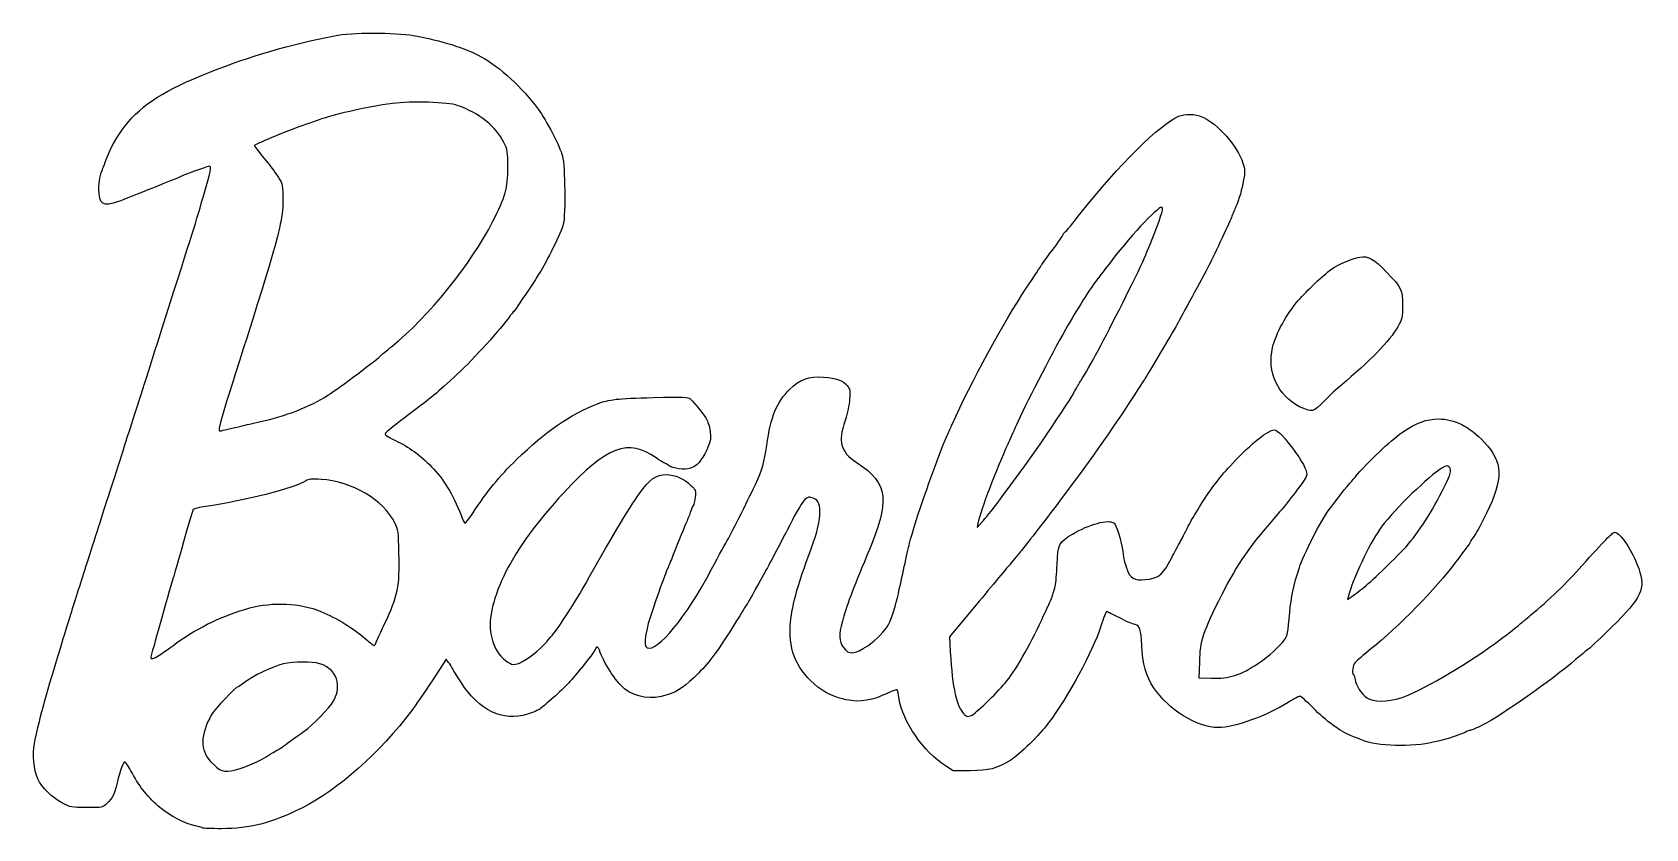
# Model space of a CAD drawing. Extents: x 0 to 12.3, y 0 to 6.1.
import ezdxf

# ---------------------------------------------------------------- set-up
doc = ezdxf.new("R2010")
doc.units = 0
doc.header["$MEASUREMENT"] = 0
doc.layers.get('0').update_dxf_attribs({"linetype": 'CONTINUOUS'})

msp = doc.modelspace()

# ---------------------------------------------------------------- linework, layer by layer
at = {"color": 233}
for p, q in [((9.65662, 3.2206), (9.65662, 3.2206)), ((1.50353, 3.05393), (1.50353, 3.05393)), ((7.35661, 2.49251), (7.35661, 2.49251)), ((7.19624, 2.29872), (7.23475, 2.34147)), ((7.20247, 2.32997), (7.19624, 2.29872)), ((7.21186, 1.73622), (6.98579, 1.46539)), ((10.0348, 1.79563), (10.0212, 1.75082)), ((10.0212, 1.75082), (10.0483, 1.76856)), ((10.1483, 1.84457), (10.1483, 1.84457)), ((6.98579, 1.46539), (6.99203, 1.3508)), ((0.956651, 1.32373), (0.956651, 1.32373)), ((3.14828, 1.29563), (3.03999, 1.12999)), ((3.16601, 1.27062), (3.14828, 1.29563)), ((8.89204, 1.27268), (8.88894, 1.15289)), ((8.88894, 1.15289), (8.98269, 1.14979)), ((1.54204, 0.450846), (1.54204, 0.450846)), ((7.01394, 0.444553), (6.95665, 0.481011)), ((7.14415, 0.444553), (7.01394, 0.444553)), ((1.28684, 0.008138), (1.28684, 0.008138))]:
    msp.add_line(p, q, dxfattribs=at)
for points in [[(1.34413, 5.77165), (1.65039, 5.89356), (1.96186, 5.98415), (2.29519, 6.04981)], [(2.29519, 6.04981), (2.42643, 6.07585), (2.75353, 6.07585), (2.89936, 6.05083)], [(2.89936, 6.05083), (3.11182, 6.01335), (3.29101, 5.95708), (3.41499, 5.88938)], [(3.41499, 5.88938), (3.55453, 5.81332), (3.72851, 5.65289), (3.84933, 5.4904)], [(0.700358, 5.36333), (0.830567, 5.52789), (1.00038, 5.63519), (1.34413, 5.77165)], [(3.23269, 5.51856), (3.16499, 5.54249), (2.88058, 5.55186), (2.7379, 5.5331)], [(2.7379, 5.5331), (2.54829, 5.50917), (2.25456, 5.44146), (2.14936, 5.39768)], [(3.58686, 5.23622), (3.52746, 5.3571), (3.40246, 5.45708), (3.23269, 5.51856)], [(3.84933, 5.4904), (3.91287, 5.40289), (4.01497, 5.20606), (4.03478, 5.12999)], [(7.991, 4.70085), (8.26915, 5.05501), (8.5931, 5.37685), (8.73269, 5.43522)], [(8.73269, 5.43522), (8.78162, 5.45497), (8.86393, 5.45394), (8.91183, 5.43207)], [(8.91183, 5.43207), (9.03581, 5.37582), (9.18267, 5.20811), (9.22433, 5.0779)], [(0.55561, 5.10601), (0.592068, 5.20394), (0.635796, 5.28103), (0.700358, 5.36333)], [(2.09728, 5.37999), (2.0785, 5.37685), (1.87956, 5.29981), (1.80561, 5.26747)], [(2.14936, 5.39768), (2.13265, 5.3904), (2.10872, 5.38206), (2.09728, 5.37999)], [(1.73058, 5.23519), (1.70557, 5.22478), (1.68582, 5.21332), (1.68582, 5.21018)], [(1.68582, 5.21018), (1.68582, 5.20606), (1.71392, 5.1696), (1.74724, 5.12896)], [(1.80561, 5.26747), (1.7889, 5.26019), (1.75456, 5.24561), (1.73058, 5.23519)], [(3.61811, 5.04351), (3.61811, 5.16749), (3.616, 5.17686), (3.58686, 5.23622)], [(0.529568, 5.03831), (0.533692, 5.04981), (0.546224, 5.07997), (0.55561, 5.10601)], [(1.34413, 5.05393), (1.33371, 5.05393), (1.18994, 5.00499), (1.15978, 4.9904)], [(1.29622, 4.82476), (1.35248, 5.01747), (1.35975, 5.05393), (1.34413, 5.05393)], [(1.74724, 5.12896), (1.78162, 5.08936), (1.82954, 5.02582), (1.85454, 4.9904)], [(4.03478, 5.12999), (4.05453, 5.05501), (4.05871, 4.68832), (4.04101, 4.61333)], [(9.22433, 5.0779), (9.23996, 5.03), (9.23996, 5.01226), (9.22954, 4.94976)], [(0.498318, 4.87999), (0.498318, 4.93207), (0.510796, 4.99561), (0.529568, 5.03831)], [(1.15978, 4.9904), (1.11811, 4.97168), (0.720161, 4.81125), (0.64936, 4.78521)], [(1.85454, 4.9904), (1.89828, 4.92583), (1.89936, 4.92165), (1.90246, 4.82894)], [(3.50142, 4.62896), (3.60037, 4.82374), (3.61811, 4.88624), (3.61811, 5.04351)], [(9.22954, 4.94976), (9.21707, 4.87685), (9.19515, 4.80186), (9.17019, 4.74664)], [(0.64936, 4.78521), (0.531629, 4.74251), (0.498318, 4.76335), (0.498318, 4.87999)], [(0.94515, 3.70497), (1.20974, 4.5331), (1.22119, 4.56853), (1.29622, 4.82476)], [(1.90246, 4.82894), (1.90767, 4.70811), (1.88786, 4.60292), (1.81603, 4.35601)], [(7.866, 4.55083), (7.87332, 4.55501), (7.92953, 4.62272), (7.991, 4.70085)], [(8.60351, 4.74143), (8.57015, 4.74143), (8.34619, 4.49875), (8.20036, 4.30604)], [(8.54622, 4.53624), (8.60872, 4.69353), (8.62224, 4.74143), (8.60351, 4.74143)], [(9.17019, 4.74664), (9.16287, 4.72894), (9.14725, 4.69146), (9.13579, 4.66331)], [(2.73269, 3.68001), (3.00976, 3.90289), (3.33996, 4.31022), (3.50142, 4.62896)], [(4.04101, 4.61333), (4.02849, 4.55811), (3.90869, 4.31332), (3.86182, 4.24457)], [(9.13579, 4.66331), (9.11496, 4.60915), (8.99203, 4.34771), (8.95768, 4.2831)], [(7.76915, 4.41228), (7.81494, 4.47168), (7.85249, 4.52582), (7.85249, 4.53207)], [(7.85249, 4.53207), (7.85249, 4.53728), (7.85872, 4.54665), (7.866, 4.55083)], [(8.30974, 4.01747), (8.44412, 4.28418), (8.46496, 4.32894), (8.54622, 4.53624)], [(1.81603, 4.35601), (1.75558, 4.14979), (1.73475, 4.08626), (1.57124, 3.56956)], [(7.68582, 4.29769), (7.68582, 4.30083), (7.72331, 4.35189), (7.76915, 4.41228)], [(9.89204, 4.26438), (9.95557, 4.30811), (10.0577, 4.35292), (10.115, 4.36122)], [(10.115, 4.36122), (10.1827, 4.37164), (10.2202, 4.34978), (10.3202, 4.24664)], [(3.83165, 4.19667), (3.83165, 4.19353), (3.81288, 4.16439), (3.78999, 4.13103)], [(3.86182, 4.24457), (3.84517, 4.2206), (3.83165, 4.19874), (3.83165, 4.19667)], [(7.57226, 4.12375), (7.63476, 4.21647), (7.68582, 4.29563), (7.68582, 4.29769)], [(8.116, 4.19456), (8.06808, 4.13519), (7.95454, 3.95708), (7.87121, 3.80914)], [(8.20036, 4.30604), (8.15869, 4.24978), (8.12017, 4.19976), (8.116, 4.19456)], [(8.95768, 4.2831), (8.88786, 4.15186), (8.73682, 3.87375), (8.71186, 3.82997)], [(9.64828, 4.03207), (9.70871, 4.10189), (9.84728, 4.23313), (9.89204, 4.26438)], [(10.3202, 4.24664), (10.4337, 4.12896), (10.441, 4.11231), (10.441, 3.99143)], [(3.78999, 4.13103), (3.76704, 4.09668), (3.73058, 4.04351), (3.70975, 4.01226)], [(7.00662, 3.08518), (7.14828, 3.405), (7.39936, 3.8654), (7.57226, 4.12375)], [(3.66499, 3.94976), (3.66183, 3.94667), (3.64204, 3.92269), (3.62224, 3.89561)], [(3.70975, 4.01226), (3.68788, 3.98101), (3.66808, 3.9529), (3.66499, 3.94976)], [(7.9879, 3.41851), (8.05871, 3.53103), (8.15978, 3.71957), (8.30974, 4.01747)], [(9.45036, 3.67165), (9.47537, 3.77897), (9.55767, 3.92893), (9.64828, 4.03207)], [(10.441, 3.99143), (10.441, 3.89876), (10.4389, 3.88835), (10.4056, 3.82997)], [(3.62224, 3.89561), (3.52539, 3.76856), (3.33475, 3.56022), (3.20768, 3.44456)], [(8.71186, 3.82997), (8.65039, 3.72374), (8.49621, 3.46436), (8.47331, 3.42893)], [(10.4056, 3.82997), (10.3473, 3.72581), (10.1764, 3.54981), (9.97749, 3.38835)], [(0.843099, 3.38206), (0.847276, 3.39876), (0.894151, 3.5446), (0.94515, 3.70497)], [(7.87121, 3.80914), (7.76183, 3.6154), (7.55453, 3.21229), (7.49724, 3.08208)], [(1.57124, 3.56956), (1.40142, 3.03521), (1.39936, 3.02686), (1.43371, 3.03728)], [(2.24414, 3.30707), (2.33371, 3.36436), (2.62956, 3.58729), (2.65457, 3.6154)], [(2.65457, 3.6154), (2.65767, 3.61854), (2.69308, 3.64768), (2.73269, 3.68001)], [(9.65662, 3.2206), (9.48996, 3.30501), (9.40662, 3.48519), (9.45036, 3.67165)], [(5.766, 3.35189), (5.84207, 3.4279), (5.91287, 3.45394), (6.02539, 3.44667)], [(6.02539, 3.44667), (6.12538, 3.43935), (6.17329, 3.42165), (6.20557, 3.38103)], [(0.738932, 3.05914), (0.791015, 3.21957), (0.83789, 3.36436), (0.843099, 3.38206)], [(3.20768, 3.44456), (3.05453, 3.30501), (3.02849, 3.28418), (2.82644, 3.13314)], [(5.59207, 2.92372), (5.62538, 3.14876), (5.66808, 3.25396), (5.766, 3.35189)], [(6.20557, 3.38103), (6.22749, 3.35394), (6.22954, 3.3425), (6.22433, 3.27789)], [(7.35661, 2.49251), (7.55143, 2.74664), (7.85454, 3.18522), (7.93994, 3.33518)], [(7.93994, 3.33518), (7.96078, 3.37272), (7.98269, 3.41021), (7.9879, 3.41851)], [(8.47331, 3.42893), (8.45975, 3.40918), (8.4056, 3.32476), (8.3514, 3.24143)], [(9.97749, 3.38835), (9.94624, 3.36231), (9.88683, 3.30707), (9.84619, 3.2654)], [(1.73269, 3.1071), (1.91704, 3.14561), (2.1129, 3.22271), (2.24414, 3.30707)], [(3.68474, 2.81749), (3.90978, 3.03521), (4.08789, 3.1581), (4.30246, 3.24251)], [(4.30246, 3.24251), (4.391, 3.27686), (4.44829, 3.2831), (4.72749, 3.29042)], [(4.72749, 3.29042), (4.95454, 3.29563), (4.99621, 3.2946), (5.00874, 3.28103)], [(5.00874, 3.28103), (5.0504, 3.23936), (5.11811, 3.15397), (5.13579, 3.11957)], [(6.22433, 3.27789), (6.22119, 3.23731), (6.20665, 3.16749), (6.19206, 3.12164)], [(8.3514, 3.24143), (8.22119, 3.03831), (7.96496, 2.68104), (7.75976, 2.41331)], [(9.84619, 3.2654), (9.76079, 3.17686), (9.74935, 3.17481), (9.65662, 3.2206)], [(1.59207, 3.07476), (1.61182, 3.07997), (1.6754, 3.09457), (1.73269, 3.1071)], [(2.82644, 3.13314), (2.75244, 3.07688), (2.68787, 3.02479), (2.68267, 3.01747)], [(5.13579, 3.11957), (5.14725, 3.09771), (5.15978, 3.05393), (5.16183, 3.02165)], [(6.19206, 3.12164), (6.15869, 3.01856), (6.15349, 2.97581), (6.16601, 2.9279)], [(6.96913, 3.00082), (6.98058, 3.02789), (6.99724, 3.06543), (7.00662, 3.08518)], [(7.49724, 3.08208), (7.47331, 3.03), (7.44412, 2.96229), (7.43061, 2.93414)], [(10.4347, 3.02165), (10.5493, 3.09978), (10.6233, 3.12685), (10.7171, 3.12685)], [(10.7171, 3.12685), (10.8379, 3.12685), (10.9514, 3.06956), (11.0639, 2.95085)], [(0.550401, 2.4706), (0.602485, 2.63417), (0.687879, 2.89876), (0.738932, 3.05914)], [(1.43371, 3.03728), (1.44308, 3.04042), (1.47537, 3.04769), (1.50353, 3.05393)], [(1.50353, 3.05393), (1.53267, 3.06022), (1.57226, 3.06956), (1.59207, 3.07476)], [(2.68267, 3.01747), (2.67746, 3.00706), (2.69829, 2.99251), (2.76079, 2.96229)], [(2.76079, 2.96229), (2.86182, 2.91542), (2.94933, 2.85081), (3.03581, 2.76226)], [(4.74832, 2.83106), (4.5389, 2.98101), (4.36914, 2.91644), (4.04411, 2.56435)], [(5.16183, 3.02165), (5.16704, 2.96957), (5.16287, 2.9529), (5.13476, 2.8904)], [(6.68164, 2.17893), (6.71599, 2.32269), (6.89415, 2.83518), (6.96913, 3.00082)], [(9.14936, 2.79249), (9.28581, 2.93832), (9.41704, 3.04351), (9.46289, 3.04351)], [(9.46289, 3.04351), (9.48893, 3.04351), (9.54519, 2.98415), (9.62537, 2.87164)], [(10.0795, 2.68414), (10.1681, 2.78939), (10.3535, 2.96647), (10.4347, 3.02165)], [(4.80664, 2.79351), (4.8035, 2.79351), (4.77746, 2.81022), (4.74832, 2.83106)], [(5.13476, 2.8904), (5.09517, 2.80707), (5.05974, 2.76747), (5.01079, 2.75082)], [(5.50662, 2.62793), (5.55767, 2.74143), (5.57433, 2.79563), (5.59207, 2.92372)], [(6.16601, 2.9279), (6.17953, 2.87582), (6.20871, 2.84147), (6.28267, 2.79144)], [(7.43061, 2.93414), (7.34412, 2.74875), (7.22537, 2.43207), (7.20247, 2.32997)], [(9.62537, 2.87164), (9.69515, 2.77376), (9.72017, 2.71957), (9.70768, 2.68728)], [(11.0639, 2.95085), (11.2077, 2.79981), (11.2119, 2.66851), (11.0817, 2.4081)], [(3.03581, 2.76226), (3.12956, 2.66542), (3.19515, 2.55914), (3.26079, 2.39247)], [(3.35249, 2.41124), (3.45768, 2.57269), (3.55246, 2.68832), (3.68474, 2.81749)], [(4.84099, 2.77376), (4.82536, 2.78418), (4.80974, 2.79351), (4.80664, 2.79351)], [(5.01079, 2.75082), (4.96496, 2.73519), (4.87853, 2.74664), (4.84099, 2.77376)], [(6.28267, 2.79144), (6.52328, 2.63206), (6.53581, 2.51124), (6.35661, 2.08518)], [(9.00456, 2.62164), (9.07015, 2.70497), (9.09099, 2.72999), (9.14936, 2.79249)], [(10.741, 2.75185), (10.6431, 2.69249), (10.3848, 2.44146), (10.2837, 2.30811)], [(10.7983, 2.75814), (10.7827, 2.77376), (10.7785, 2.77376), (10.741, 2.75185)], [(10.7587, 2.60601), (10.8097, 2.70811), (10.8181, 2.73936), (10.7983, 2.75814)], [(2.07747, 2.655), (1.99517, 2.60081), (1.59933, 2.49978), (1.31391, 2.45915)], [(2.19413, 2.66542), (2.12121, 2.67063), (2.09831, 2.66851), (2.07747, 2.655)], [(2.75558, 2.33518), (2.66911, 2.51019), (2.4285, 2.65186), (2.19413, 2.66542)], [(4.62121, 2.55914), (4.69933, 2.66749), (4.75038, 2.70394), (4.82433, 2.7029)], [(4.82433, 2.7029), (4.89204, 2.70188), (4.96289, 2.67165), (5.01394, 2.62061)], [(5.01394, 2.62061), (5.05143, 2.58415), (5.05246, 2.57997), (5.04725, 2.53)], [(5.3004, 2.21539), (5.32226, 2.25185), (5.47537, 2.55914), (5.50662, 2.62793)], [(8.81603, 2.32476), (8.85454, 2.40082), (8.95454, 2.55707), (9.00456, 2.62164)], [(9.70768, 2.68728), (9.69933, 2.66439), (9.56392, 2.48519), (9.50662, 2.42063)], [(9.88162, 2.43728), (9.9285, 2.49875), (10.0285, 2.62582), (10.04, 2.63726)], [(10.04, 2.63726), (10.0431, 2.6404), (10.0608, 2.66124), (10.0795, 2.68414)], [(10.4681, 2.15289), (10.5691, 2.26747), (10.665, 2.41644), (10.7587, 2.60601)], [(0.383735, 1.94976), (0.423286, 2.07269), (0.498318, 2.30707), (0.550401, 2.4706)], [(4.04411, 2.56435), (3.84831, 2.35189), (3.69206, 2.13835), (3.60351, 1.96332)], [(4.21186, 1.87164), (4.37017, 2.1581), (4.55246, 2.46332), (4.62121, 2.55914)], [(5.03163, 2.46647), (5.02746, 2.46018), (5.01704, 2.43625), (5.00976, 2.41331)], [(5.04725, 2.53), (5.04308, 2.50185), (5.03683, 2.47374), (5.03163, 2.46647)], [(5.92953, 2.52897), (5.88894, 2.53939), (5.85975, 2.49978), (5.74724, 2.27789)], [(5.99832, 2.4196), (5.99832, 2.48731), (5.98058, 2.51644), (5.92953, 2.52897)], [(7.23475, 2.34147), (7.25662, 2.3654), (7.31185, 2.43311), (7.35661, 2.49251)], [(1.21913, 2.43522), (1.21392, 2.42893), (1.18061, 2.31853), (1.14518, 2.18935)], [(1.31391, 2.45915), (1.26704, 2.4529), (1.22434, 2.44249), (1.21913, 2.43522)], [(3.26079, 2.39247), (3.27225, 2.36333), (3.28478, 2.33729), (3.2889, 2.33311)], [(3.2889, 2.33311), (3.29308, 2.3279), (3.32124, 2.36333), (3.35249, 2.41124)], [(5.00976, 2.41331), (5.00142, 2.3904), (4.98682, 2.35292), (4.9764, 2.32997)], [(5.93371, 2.14458), (5.97954, 2.26747), (5.99832, 2.34874), (5.99832, 2.4196)], [(7.75976, 2.41331), (7.56706, 2.16331), (7.54519, 2.13417), (7.50765, 2.09039)], [(7.9254, 2.24875), (8.04932, 2.32374), (8.19933, 2.36436), (8.241, 2.33311)], [(9.50662, 2.42063), (9.27642, 2.15918), (9.18474, 2.02789), (9.06287, 1.78831)], [(9.65457, 1.99457), (9.68371, 2.08832), (9.82124, 2.35499), (9.88162, 2.43728)], [(11.0817, 2.4081), (11.0202, 2.28521), (11.0098, 2.26438), (10.9806, 2.22374)], [(2.78788, 2.10189), (2.78478, 2.26856), (2.78267, 2.28103), (2.75558, 2.33518)], [(4.9764, 2.32997), (4.95768, 2.28728), (4.92432, 2.20606), (4.87642, 2.08518)], [(5.17225, 1.98101), (5.23161, 2.0925), (5.27957, 2.17893), (5.3004, 2.21539)], [(5.74724, 2.27789), (5.69412, 2.17481), (5.61393, 2.02268), (5.56808, 1.93935)], [(7.80664, 2.01958), (7.81392, 2.17481), (7.81912, 2.18414), (7.9254, 2.24875)], [(8.241, 2.33311), (8.26079, 2.31749), (8.29932, 2.19353), (8.30767, 2.11643)], [(8.74832, 2.19456), (8.76394, 2.22271), (8.79411, 2.28207), (8.81603, 2.32476)], [(10.2837, 2.30811), (10.2035, 2.20188), (10.0827, 1.9529), (10.0348, 1.79563)], [(10.9806, 2.22374), (10.9671, 2.20606), (10.9567, 2.18832), (10.9567, 2.18522)], [(11.8087, 2.00603), (11.9785, 2.19769), (12.042, 2.26226), (12.0587, 2.26226)], [(12.0587, 2.26226), (12.1025, 2.26226), (12.1973, 2.11957), (12.2431, 1.98519)], [(1.14518, 2.18935), (1.10872, 2.06022), (1.07536, 1.94353), (1.07015, 1.92893)], [(2.6785, 1.56435), (2.7806, 1.7831), (2.79411, 1.84771), (2.78788, 2.10189)], [(5.77225, 1.54872), (5.7806, 1.69043), (5.81912, 1.83208), (5.93371, 2.14458)], [(6.59619, 1.79351), (6.62017, 1.905), (6.66499, 2.1071), (6.68164, 2.17893)], [(8.30767, 2.11643), (8.31287, 2.06228), (8.32644, 2.01335), (8.34933, 1.95708)], [(8.67953, 2.06543), (8.70144, 2.10813), (8.73269, 2.16542), (8.74832, 2.19456)], [(10.1483, 1.84457), (10.2212, 1.90289), (10.3983, 2.07476), (10.4681, 2.15289)], [(10.9421, 2.16124), (10.9337, 2.15082), (10.89, 2.09353), (10.8462, 2.03418)], [(10.9567, 2.18522), (10.9567, 2.18207), (10.9504, 2.17063), (10.9421, 2.16124)], [(4.67953, 1.38102), (4.76079, 1.34977), (4.97537, 1.61122), (5.17225, 1.98101)], [(4.83686, 1.98622), (4.81808, 1.94456), (4.78787, 1.86019), (4.72537, 1.68207)], [(4.87642, 2.08518), (4.86182, 2.04769), (4.84413, 2.00293), (4.83686, 1.98622)], [(6.35661, 2.08518), (6.24832, 1.82894), (6.19726, 1.69146), (6.16911, 1.58518)], [(7.45975, 2.0331), (7.44726, 2.01856), (7.33578, 1.88519), (7.21186, 1.73622)], [(7.50765, 2.09039), (7.49311, 2.07374), (7.47119, 2.04769), (7.45975, 2.0331)], [(7.79411, 1.85813), (7.79725, 1.87375), (7.8035, 1.94667), (7.80664, 2.01958)], [(8.51183, 1.90603), (8.58892, 1.9196), (8.61703, 1.94667), (8.67953, 2.06543)], [(9.58165, 1.65289), (9.59099, 1.76644), (9.61079, 1.8571), (9.65457, 1.99457)], [(10.8462, 2.03418), (10.6962, 1.83311), (10.4098, 1.53939), (10.2004, 1.37272)], [(11.4202, 1.63206), (11.5504, 1.73833), (11.7014, 1.88417), (11.8087, 2.00603)], [(12.2431, 1.98519), (12.2962, 1.8279), (12.2702, 1.77061), (12.0358, 1.53831)], [(0.270182, 1.58729), (0.293078, 1.66331), (0.344129, 1.82688), (0.383735, 1.94976)], [(1.07015, 1.92893), (1.05452, 1.88314), (0.894151, 1.31543), (0.894151, 1.30501)], [(3.60351, 1.96332), (3.50874, 1.77479), (3.46599, 1.59874), (3.4879, 1.48731)], [(3.96186, 1.48415), (4.00244, 1.53), (4.14307, 1.74875), (4.21186, 1.87164)], [(5.56808, 1.93935), (5.45871, 1.74143), (5.46392, 1.75082), (5.44515, 1.7206)], [(7.74414, 1.71126), (7.75874, 1.7404), (7.78369, 1.81332), (7.79411, 1.85813)], [(8.34933, 1.95708), (8.37224, 1.905), (8.42019, 1.88938), (8.51183, 1.90603)], [(1.64936, 1.68522), (1.82644, 1.73313), (2.03369, 1.72374), (2.19103, 1.65918)], [(6.52225, 1.56022), (6.54411, 1.60394), (6.57954, 1.71539), (6.59619, 1.79351)], [(9.06287, 1.78831), (8.91601, 1.49561), (8.89621, 1.43625), (8.89204, 1.27268)], [(10.0483, 1.76856), (10.0639, 1.77789), (10.1087, 1.81228), (10.1483, 1.84457)], [(1.09207, 1.41851), (1.266, 1.54249), (1.44829, 1.62999), (1.64936, 1.68522)], [(2.19103, 1.65918), (2.31185, 1.60915), (2.44515, 1.52789), (2.53267, 1.45085)], [(4.72537, 1.68207), (4.66704, 1.51438), (4.64828, 1.39247), (4.67953, 1.38102)], [(5.44515, 1.7206), (5.43582, 1.70606), (5.39621, 1.64247), (5.35769, 1.57997)], [(7.68994, 1.5956), (7.71186, 1.64458), (7.73682, 1.69667), (7.74414, 1.71126)], [(8.18267, 1.6581), (8.17953, 1.6581), (8.16081, 1.60813), (8.141, 1.54563)], [(8.26183, 1.62061), (8.22119, 1.64144), (8.18474, 1.6581), (8.18267, 1.6581)], [(8.40246, 1.55914), (8.366, 1.56956), (8.3431, 1.57894), (8.26183, 1.62061)], [(9.54101, 1.44146), (9.56392, 1.47374), (9.56808, 1.49143), (9.58165, 1.65289)], [(11.3525, 1.57476), (11.3556, 1.5779), (11.3858, 1.60292), (11.4202, 1.63206)], [(0.186849, 1.31646), (0.208712, 1.3904), (0.246203, 1.51226), (0.270182, 1.58729)], [(2.62224, 1.44146), (2.63265, 1.46647), (2.65767, 1.52165), (2.6785, 1.56435)], [(3.4879, 1.48731), (3.50456, 1.40186), (3.53478, 1.3425), (3.58268, 1.2998)], [(3.91183, 1.42583), (3.93371, 1.45085), (3.95665, 1.47792), (3.96186, 1.48415)], [(5.35769, 1.57997), (5.22331, 1.3623), (5.16081, 1.27789), (5.07226, 1.18831)], [(5.98269, 1.08209), (5.82536, 1.20709), (5.76183, 1.34977), (5.77225, 1.54872)], [(6.16911, 1.58518), (6.141, 1.47689), (6.14204, 1.43414), (6.17746, 1.38417)], [(6.3629, 1.39768), (6.42643, 1.44043), (6.49935, 1.51438), (6.52225, 1.56022)], [(7.40978, 1.11122), (7.48269, 1.1977), (7.59831, 1.39768), (7.68994, 1.5956)], [(8.141, 1.54563), (8.07644, 1.3508), (7.89204, 1.00917), (7.73996, 0.806044)], [(8.45247, 1.39979), (8.44726, 1.52061), (8.43787, 1.54872), (8.40246, 1.55914)], [(11.1494, 1.41644), (11.1973, 1.45188), (11.34, 1.56228), (11.3525, 1.57476)], [(12.0358, 1.53831), (11.966, 1.46957), (11.8868, 1.39458), (11.8587, 1.37164)], [(0.956651, 1.32373), (0.971192, 1.33312), (1.03266, 1.37581), (1.09207, 1.41851)], [(2.53267, 1.45085), (2.56603, 1.42165), (2.59517, 1.39768), (2.59831, 1.39768)], [(2.59831, 1.39768), (2.6014, 1.39768), (2.61182, 1.41749), (2.62224, 1.44146)], [(3.70768, 1.26541), (3.75976, 1.28727), (3.86703, 1.37061), (3.91183, 1.42583)], [(4.28999, 1.37896), (4.28999, 1.36643), (4.1754, 1.21853), (4.10249, 1.13726)], [(4.31706, 1.36334), (4.30974, 1.3852), (4.28999, 1.39768), (4.28999, 1.37896)], [(4.50765, 1.06955), (4.44206, 1.12272), (4.34413, 1.27268), (4.31706, 1.36334)], [(6.17746, 1.38417), (6.21913, 1.32585), (6.26079, 1.32997), (6.3629, 1.39768)], [(8.54204, 1.07997), (8.48682, 1.16227), (8.45975, 1.26123), (8.45247, 1.39979)], [(9.34207, 1.26438), (9.42329, 1.31852), (9.50558, 1.39247), (9.54101, 1.44146)], [(10.2004, 1.37272), (10.1442, 1.32688), (10.0889, 1.28103), (10.0795, 1.26959)], [(10.4306, 0.999783), (10.5671, 1.0446), (10.9035, 1.23937), (11.1494, 1.41644)], [(11.8587, 1.37164), (11.8306, 1.34874), (11.7868, 1.31228), (11.7618, 1.29145)], [(0.00765, 0.652886), (0.0389, 0.811253), (0.098307, 1.03), (0.186849, 1.31646)], [(0.894151, 1.30501), (0.894151, 1.29248), (0.918078, 1.2998), (0.956651, 1.32373)], [(1.90457, 1.25814), (1.8285, 1.2404), (1.66601, 1.1633), (1.60872, 1.11751)], [(2.18371, 1.2602), (2.12121, 1.27897), (1.9879, 1.27686), (1.90457, 1.25814)], [(2.31603, 1.12375), (2.30767, 1.18414), (2.25244, 1.24143), (2.18371, 1.2602)], [(3.19829, 1.22059), (3.19103, 1.23519), (3.17643, 1.25705), (3.16601, 1.27062)], [(3.58268, 1.2998), (3.63265, 1.25396), (3.66183, 1.24561), (3.70768, 1.26541)], [(6.99203, 1.3508), (7.00874, 1.07167), (7.04101, 0.926867), (7.1014, 0.872721)], [(8.98269, 1.14979), (9.12017, 1.14562), (9.20557, 1.17269), (9.34207, 1.26438)], [(10.0795, 1.26959), (10.0608, 1.24978), (10.0535, 1.18934), (10.0681, 1.1748)], [(11.7618, 1.29145), (11.5723, 1.12999), (11.2025, 0.869575), (11.0535, 0.793511)], [(1.60872, 1.11751), (1.58686, 1.09977), (1.56494, 1.08518), (1.56082, 1.08518)], [(2.28683, 0.971679), (2.31603, 1.02268), (2.32433, 1.06749), (2.31603, 1.12375)], [(3.03999, 1.12999), (2.98058, 1.03939), (2.91081, 0.937283), (2.88476, 0.902886)], [(3.25874, 1.12164), (3.23269, 1.16227), (3.20557, 1.20605), (3.19829, 1.22059)], [(3.76807, 0.875814), (3.57644, 0.817492), (3.40039, 0.901856), (3.25874, 1.12164)], [(4.10249, 1.13726), (4.04519, 1.0727), (3.95768, 0.991428), (3.86496, 0.91645)], [(5.07226, 1.18831), (4.96913, 1.08626), (4.92122, 1.0529), (4.83268, 1.02268)], [(7.15349, 0.865397), (7.18061, 0.876844), (7.34207, 1.03206), (7.40978, 1.11122)], [(10.0681, 1.1748), (10.0723, 1.17063), (10.0775, 1.155), (10.0795, 1.13938)], [(10.0795, 1.13938), (10.0847, 1.09771), (10.1296, 1.02686), (10.1681, 0.999783)], [(1.56082, 1.08518), (1.54411, 1.08518), (1.38162, 0.912272), (1.35661, 0.868544)], [(4.83268, 1.02268), (4.71496, 0.983128), (4.59413, 1.00081), (4.50765, 1.06955)], [(6.19933, 0.985189), (6.12224, 1.00081), (6.03478, 1.03939), (5.98269, 1.08209)], [(6.516, 1.03624), (6.40142, 0.97895), (6.3035, 0.963325), (6.19933, 0.985189)], [(6.58686, 1.06228), (6.58371, 1.06543), (6.55246, 1.05393), (6.516, 1.03624)], [(6.60249, 0.991428), (6.59728, 1.02686), (6.59099, 1.05914), (6.58686, 1.06228)], [(6.95665, 0.481011), (6.78999, 0.586262), (6.62642, 0.8227), (6.60249, 0.991428)], [(9.03683, 0.772678), (8.87435, 0.773762), (8.65767, 0.907064), (8.54204, 1.07997)], [(9.65767, 1.01226), (9.65039, 1.01226), (9.61079, 0.991428), (9.57015, 0.964356)], [(9.75874, 0.923719), (9.71078, 0.972711), (9.66499, 1.01226), (9.65767, 1.01226)], [(10.1681, 0.999783), (10.2139, 0.966471), (10.3285, 0.966471), (10.4306, 0.999783)], [(1.35661, 0.868544), (1.27121, 0.717503), (1.27018, 0.599772), (1.3514, 0.514378)], [(2.88476, 0.902886), (2.64307, 0.583117), (2.31808, 0.294596), (2.05143, 0.162272)], [(2.07124, 0.749783), (2.11703, 0.780003), (2.26497, 0.933106), (2.28683, 0.971679)], [(3.86496, 0.91645), (3.85249, 0.906033), (3.80871, 0.888346), (3.76807, 0.875814)], [(7.1014, 0.872721), (7.12017, 0.856011), (7.12744, 0.854981), (7.15349, 0.865397)], [(9.57015, 0.964356), (9.41499, 0.865397), (9.15662, 0.772678), (9.03683, 0.772678)], [(10.0504, 0.710178), (9.96599, 0.744575), (9.85872, 0.8227), (9.75874, 0.923719)], [(1.95871, 0.669596), (2.00663, 0.703939), (2.05664, 0.740397), (2.07124, 0.749783)], [(7.73996, 0.806044), (7.67225, 0.715386), (7.52121, 0.567492), (7.4535, 0.525825)], [(10.9295, 0.742512), (10.916, 0.72895), (10.7744, 0.683106), (10.6889, 0.663303)], [(10.9567, 0.751844), (10.9473, 0.751844), (10.9358, 0.747721), (10.9295, 0.742512)], [(11.0535, 0.793511), (11.0087, 0.770617), (10.965, 0.751844), (10.9567, 0.751844)], [(0.032661, 0.383137), (0.002441, 0.449761), (-0.009006, 0.568522), (0.00765, 0.652886)], [(1.86811, 0.606011), (1.87017, 0.606011), (1.91081, 0.634169), (1.95871, 0.669596)], [(10.1285, 0.678928), (10.117, 0.683106), (10.0817, 0.6977), (10.0504, 0.710178)], [(10.6889, 0.663303), (10.5077, 0.622721), (10.2514, 0.628961), (10.1285, 0.678928)], [(0.698296, 0.5102), (0.685818, 0.514378), (0.661838, 0.449761), (0.637858, 0.350803)], [(0.752442, 0.426867), (0.728515, 0.470594), (0.704536, 0.508137), (0.698296, 0.5102)], [(1.3514, 0.514378), (1.42643, 0.436253), (1.44412, 0.430012), (1.54204, 0.450846)], [(1.54204, 0.450846), (1.60769, 0.465386), (1.72537, 0.517469), (1.80561, 0.569553)], [(1.80561, 0.569553), (1.83686, 0.589356), (1.86496, 0.606011), (1.86811, 0.606011)], [(7.4535, 0.525825), (7.34207, 0.458117), (7.28999, 0.444553), (7.14415, 0.444553)], [(0.221192, 0.196669), (0.141004, 0.238336), (0.064941, 0.314344), (0.032661, 0.383137)], [(0.96289, 0.164388), (0.879557, 0.233128), (0.810818, 0.318522), (0.752442, 0.426867)], [(0.637858, 0.350803), (0.617025, 0.262261), (0.603515, 0.235189), (0.560818, 0.194553)], [(0.406629, 0.163303), (0.289985, 0.163303), (0.281629, 0.165419), (0.221192, 0.196669)], [(0.560818, 0.194553), (0.528483, 0.163303), (0.527453, 0.163303), (0.406629, 0.163303)], [(1.23372, 0.023763), (1.16287, 0.037272), (1.04102, 0.099772), (0.96289, 0.164388)], [(2.05143, 0.162272), (1.81082, 0.043511), (1.65039, 0.001845), (1.43474, 0.001845)], [(1.28684, 0.008138), (1.28369, 0.012261), (1.25977, 0.018555), (1.23372, 0.023763)], [(1.43474, 0.001845), (1.35661, 0.001845), (1.29102, 0.004991), (1.28684, 0.008138)]]:
    msp.add_open_spline(points, degree=3, dxfattribs=at)

doc.saveas('drawing.dxf')
